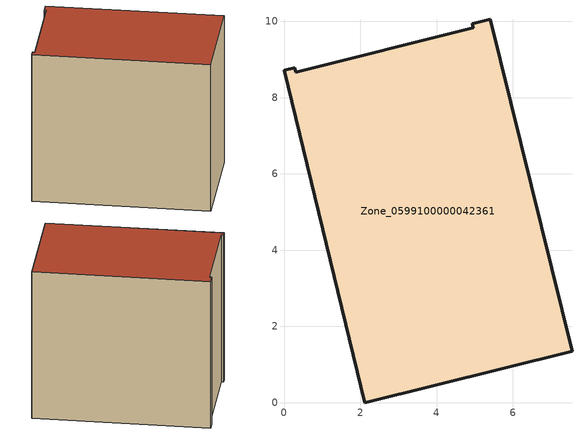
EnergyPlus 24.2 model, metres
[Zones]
Zone_0599100000042361
 floor ground (C_G): 0.3,8.66 4.97,9.83 4.94,9.94 5.4,10.05 7.55,1.35 2.12,0 0,8.71 0.28,8.78 z0
 wall outside (C_F): 7.55,1.35 5.4,10.05 4.94,9.94 4.97,9.83 0.3,8.66 0.28,8.78 0,8.71 2.12,0 7.55,1.35 z0:8.09
 roof outside (C_R): 4.97,9.83 0.3,8.66 0.28,8.78 0,8.71 2.12,0 7.55,1.35 5.4,10.05 4.94,9.94 z8.09
[BUILDING]
Pand.0599100000042361: North Axis=0; Terrain=City; Loads Convergence Tolerance Value=0.04; Temperature Convergence Tolerance Value=0.4; Solar Distribution=FullExterior; Maximum Number of Warmup Days=25; Minimum Number of Warmup Days=1
[Site:Location]
Rotterdam.The.Hague.AP_ZH_NLD Design_Conditions: Latitude=51.96; Longitude=4.45; Time Zone=1; Elevation=-4.5
[SITE:GROUNDTEMPERATURE:BUILDINGSURFACE]
18, 18, 18, 18, 18, 18, 18, 18, 18, 18, 18, 18
[MATERIAL] Thermal Absorptance=0.9; Solar Absorptance=0.7; Visible Absorptance=0.7
Name | Roughness | Thickness | Conductivity | Density | Specific Heat
G.TI.1975-1991 | MediumSmooth | 0.15 | 0.288461 | 540 | 1210
F.TI.1975-1991 | Rough | 0.3 | 0.230769 | 1920 | 840
R.TI.1975-1991 | MediumRough | 0.2 | 0.153846 | 1500 | 1000
[CONSTRUCTION]
C_G: G.TI.1975-1991
C_F: F.TI.1975-1991
C_R: R.TI.1975-1991
[ZONE]
Zone_0599100000042361: Type=1; Multiplier=1; Ceiling Height=Autocalculate; Volume=Autocalculate; Floor Area=autocalculate; Part of Total Floor Area=Yes
[ZONEINFILTRATION:DESIGNFLOWRATE]
Infil_Zone_0599100000042361: Zone or ZoneList or Space or SpaceList=Zone_0599100000042361; Schedule=AlwaysOn; Design Flow Rate Calculation Method=Flow/Area; Flow Rate per Floor Area=0.003; Constant Term Coefficient=1; Temperature Term Coefficient=0; Velocity Term Coefficient=0; Velocity Squared Term Coefficient=0
[HVACTEMPLATE:ZONE:IDEALLOADSAIRSYSTEM]
Zone_0599100000042361: Maximum Heating Supply Air Temperature=50; Minimum Cooling Supply Air Temperature=13; Maximum Heating Supply Air Humidity Ratio=0.0156; Minimum Cooling Supply Air Humidity Ratio=0.0077; Heating Limit=NoLimit; Cooling Limit=NoLimit; Dehumidification Control Type=ConstantSensibleHeatRatio; Cooling Sensible Heat Ratio=0.7; Dehumidification Setpoint=60; Humidification Control Type=None; Humidification Setpoint=30; Outdoor Air Method=None; Outdoor Air Flow Rate per Person=0.00944; Outdoor Air Flow Rate per Zone Floor Area=0; Outdoor Air Flow Rate per Zone=0; Demand Controlled Ventilation Type=None; Outdoor Air Economizer Type=NoEconomizer; Heat Recovery Type=None; Sensible Heat Recovery Effectiveness=0.7; Latent Heat Recovery Effectiveness=0.65
[ZONECONTROL:THERMOSTAT]
ThermostatControl_Zone_0599100000042361: Zone or ZoneList=Zone_0599100000042361; Control Type Schedule=DualSetpointControlType; Control 1=Thermostat_Zone_0599100000042361; Temperature Difference Between Cutout And Setpoint=0
[THERMOSTATSETPOINT:DUALSETPOINT]
Thermostat_Zone_0599100000042361: Heating Setpoint Temperature Schedule=HeatingSetpoint_Zone_0599100000042361; Cooling Setpoint Temperature Schedule=CoolingSetpoint_Zone_0599100000042361
[SCHEDULE:COMPACT]
HeatingSetpoint_Zone_0599100000042361: Through: 12/31, For: AllDays, Until: 24:00, 21
CoolingSetpoint_Zone_0599100000042361: Through: 12/31, For: AllDays, Until: 24:00, 24
DualSetpointControlType: Through: 12/31, For: AllDays, Until: 24:00, 4
AlwaysOn: Through: 12/31, For: AllDays, Until: 24:00, 1
